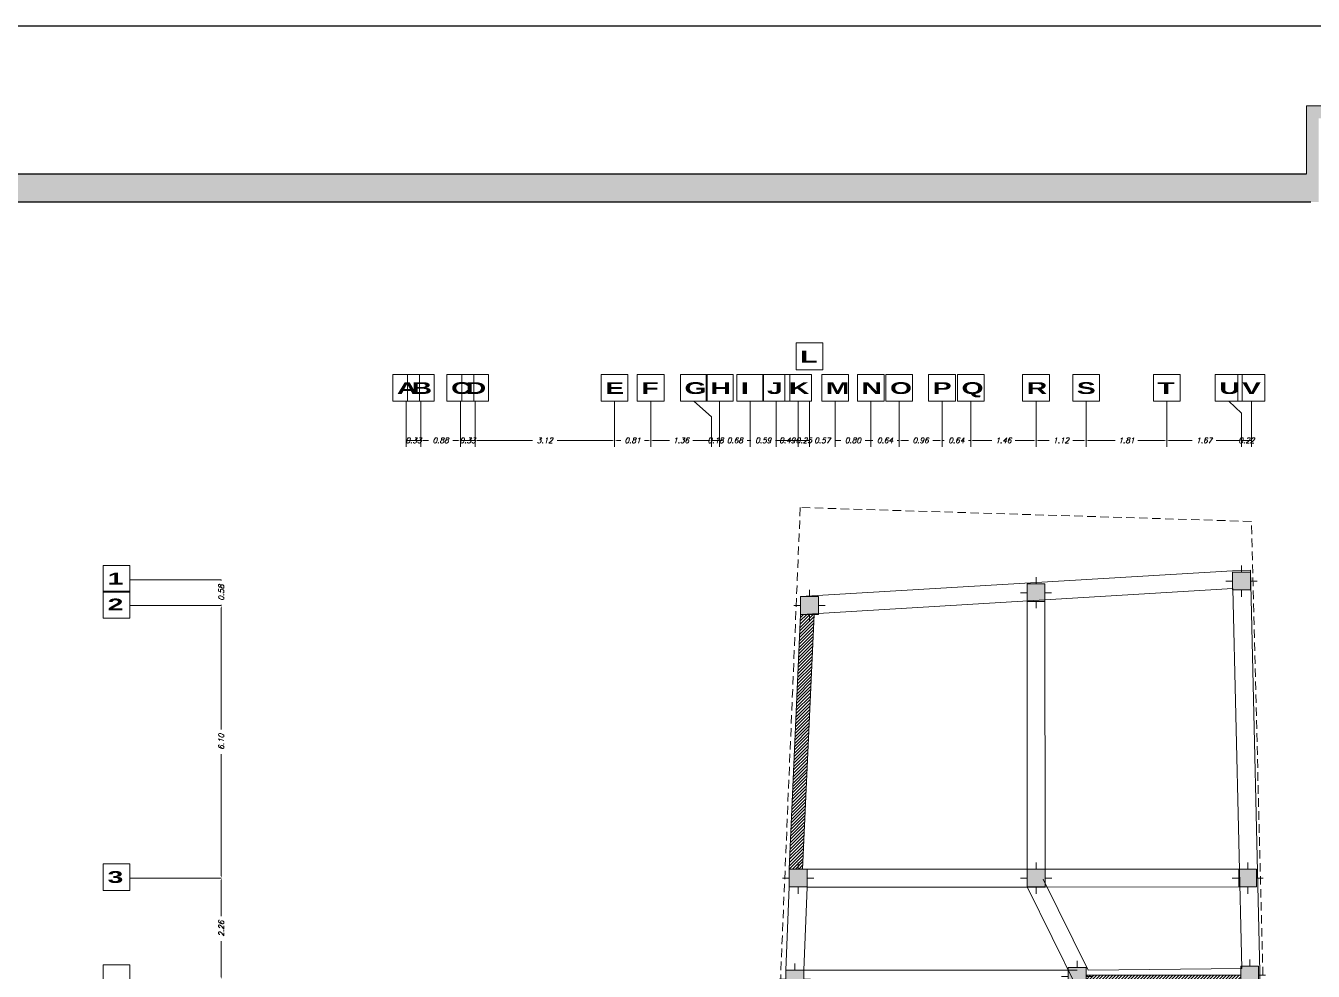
# Model space of a CAD drawing. Header units: inches. Extents: x 70 to 1974, y -315 to 363.
# Drawn here: x 1578.89 to 1607.7, y 239.09 to 260.24 of the extents above; entities that cross this region are included whole.
import ezdxf

# ---------------------------------------------------------------- set-up
doc = ezdxf.new("R2010")
doc.units = ezdxf.units.IN
doc.header["$MEASUREMENT"] = 0
doc.linetypes.add('DASHDOT', pattern=[1, 0.5, -0.25, 0, -0.25])
doc.linetypes.add('DASHED2', pattern=[9.525, 6.35, -3.175])
doc.layers.add('3', color=244, linetype='Continuous', lineweight=20)
doc.layers.add('hidden line', color=252, linetype='Continuous', lineweight=5)
doc.layers.add('AX', color=7, linetype='Continuous', lineweight=18, true_color=0xb7ad8f)
doc.styles.add('KH1', font='', dxfattribs={"width": 1.5})
doc.styles.add('STYLE3', font='italict.shx')
doc.styles.get('KH1').set_extended_font_data('Arial Black')
doc.dimstyles.new('mo', dxfattribs={"dimscale": 0.08, "dimtxt": 1.5, "dimasz": 0.6, "dimexe": 1, "dimexo": 1, "dimgap": 1, "dimtad": 0, "dimzin": 1, "dimdsep": 46, "dimtxsty": 'STYLE3', "dimcen": 2.5, "dimse1": 1, "dimse2": 1, "dimclrd": 1, "dimclre": 2, "dimclrt": 1, "dimadec": 0, "dimazin": 0, "dimtm": 1e-09, "dimtfac": 1, "dimtix": 1, "dimtmove": 0, "dimatfit": 1, "dimfxl": 0, "dimtolj": 1, "dimtzin": 0, "dimarcsym": 0})

# ---------------------------------------------------------------- blocks, each defined once
blk = doc.blocks.new('AAAA')
at = {"layer": 'AX'}
h = blk.add_hatch(color=256, dxfattribs=at)
h.dxf.hatch_style = 1
h.paths.add_polyline_path([(0.7, 0.623), (0.3, 0.623), (0.3, 0.223), (0.7, 0.223)])
at = {"layer": 'AX', "linetype": 'DASHDOT'}
for p, q in [((0.5, 0.623), (0.5, 0.773)), ((0.3, 0.423), (0.15, 0.423)), ((0.7, 0.423), (0.85, 0.423)), ((0.5, 0.223), (0.5, 0.073))]:
    blk.add_line(p, q, dxfattribs=at)
at = {"layer": 'AX'}
blk.add_lwpolyline([(0.3, 0.223), (0.7, 0.223), (0.7, 0.623), (0.3, 0.623)], close=True, dxfattribs=at)
blk = doc.blocks.new('st2')
at = {"layer": 'AX', "linetype": 'Continuous'}
h = blk.add_hatch(dxfattribs=at)
h.set_pattern_fill('ANSI31', color=256, scale=0.4)
h.paths.add_polyline_path([(364.95, 72.394), (364.65, 72.394), (364.395, 66.698), (364.695, 66.698)])
h = blk.add_hatch(dxfattribs=at)
h.set_pattern_fill('ANSI31', color=256, scale=0.4)
h.set_pattern_definition([(45, (124.16598, -0.000646), (-0.035355339, 0.035355339), [])])
h.paths.add_polyline_path([(374.5, 64.323), (374.5, 64.323), (371.038, 64.323), (371.038, 64.095), (374.5, 64.123)])
h = blk.add_hatch(dxfattribs=at)
h.set_pattern_fill('ANSI31', color=256, scale=0.4)
h.paths.add_polyline_path([(371.365, 58.031), (371.365, 57.731), (372.677, 57.731), (372.677, 58.031)])
h = blk.add_hatch(dxfattribs=at)
h.set_pattern_fill('ANSI31', color=256, scale=0.4)
h.set_pattern_definition([(45, (0, 0.25), (-0.035355339, 0.035355339), [])])
h.paths.add_polyline_path([(368.258, 53.004), (368.258, 53.304), (367.058, 53.304), (367.058, 53.004)])
h = blk.add_hatch(dxfattribs=at)
h.set_pattern_fill('ANSI31', color=256, scale=0.4)
h.set_pattern_definition([(45, (124.36299, -0.000646), (-0.035355339, 0.035355339), [])])
h.paths.add_polyline_path([(373.205, 52.754), (373.005, 52.754), (373.059, 50.689), (373.259, 50.689)])
for p, q in [((372.813, 64.095), (371.013, 64.095)), ((374.5, 64.123), (371.038, 64.095))]:
    blk.add_line(p, q)
blk.add_line((371.365, 58.031), (371.365, 57.731), dxfattribs=at)
for points in [[(364.65, 72.394), (364.95, 72.394), (364.695, 66.698), (364.395, 66.698)], [(374.5, 64.323), (371.038, 64.323), (371.038, 64.095), (374.502, 64.123)], [(366.958, 53.004), (368.658, 53.004), (368.658, 53.304), (366.958, 53.304)], [(373.205, 52.754), (373.005, 52.754), (373.059, 50.689), (373.259, 50.689)]]:
    blk.add_lwpolyline(points, close=True, dxfattribs=at)
for points in [[(370.165, 58.031), (370.165, 57.731)], [(371.365, 57.731), (372.677, 57.731), (372.677, 58.031), (371.365, 58.031)]]:
    blk.add_lwpolyline(points, dxfattribs=at)
for p in [(374.018, 72.719), (369.418, 72.459), (364.349, 72.171), (364.095, 66.075), (369.42, 66.075), (374.154, 66.075), (364.021, 63.812), (370.338, 63.871), (374.2, 63.9), (372.344, 62.012), (363.731, 57.408), (369.464, 57.408), (372.377, 57.408), (363.606, 53.978), (366.358, 52.781), (367.958, 52.781), (372.508, 52.531), (372.558, 50.066), (367.958, 48.866)]:
    blk.add_blockref('AAAA', p, dxfattribs=at)
blk = doc.blocks.new('k1')
at = {"true_color": 0x636466}
h = blk.add_hatch(color=251, dxfattribs=at)
h.dxf.hatch_style = 1
h.paths.add_polyline_path([(-461.085, -161.558), (-462.607, -161.558), (-462.607, -162.181), (-462.606, -162.181), (-462.606, -162.319), (-462.468, -162.319), (-462.468, -161.697), (-461.223, -161.697), (-461.223, -162.942), (-461.085, -162.942), (-461.085, -162.804)])
h.paths.add_polyline_path([(-460.393, -161.697), (-459.147, -161.697), (-459.147, -162.942), (-457.907, -162.942), (-457.907, -162.804), (-459.009, -162.804), (-459.009, -161.558), (-460.531, -161.558), (-460.531, -162.181), (-461.085, -162.181), (-461.085, -162.319), (-460.393, -162.319)])
h.paths.add_polyline_path([(-459.701, -162.319), (-459.147, -162.319), (-459.147, -162.181), (-459.839, -162.181), (-459.839, -162.804), (-461.085, -162.804), (-461.085, -162.942), (-459.701, -162.942)], flags=17)
h.paths.add_polyline_path([(-458.317, -161.697), (-457.072, -161.697), (-457.074, -162.263), (-457.004, -162.263), (-456.935, -162.263), (-456.934, -161.558), (-458.456, -161.558), (-458.456, -162.181), (-459.009, -162.181), (-459.009, -162.319), (-458.317, -162.319)])
h.paths.add_polyline_path([(-457.434, -165.015), (-453.66, -165.015), (-453.66, -164.564), (-457.434, -164.564)], flags=9)
h.paths.add_polyline_path([(-466.465, -178.781), (-469.762, -178.781), (-469.762, -178.172), (-466.465, -178.172)], flags=9)
h.paths.add_polyline_path([(-465.787, -177.119), (-468.343, -177.119), (-468.343, -176.346), (-465.787, -176.346)], flags=9)
h.paths.add_polyline_path([(-466.637, -172.259), (-468.426, -172.259), (-468.426, -171.585), (-466.637, -171.585)], flags=9)
h.paths.add_polyline_path([(-467.406, -174.793), (-469.156, -174.793), (-469.156, -174.365), (-467.406, -174.365)], flags=9)
h.paths.add_polyline_path([(-466.579, -173.49), (-469.33, -173.49), (-469.33, -173.025), (-466.579, -173.025)], flags=9)
h.paths.add_polyline_path([(-469.005, -195.618), (-468.537, -195.65), (-468.441, -195.11), (-468.909, -195.078)], flags=9)
h.paths.add_polyline_path([(-465.425, -183.209), (-468.854, -183.238), (-468.859, -182.668), (-465.43, -182.639)], flags=9)
h.paths.add_polyline_path([(-469.333, -170.528), (-465.139, -170.528), (-465.139, -170.027), (-469.333, -170.027)], flags=9)
h.paths.add_polyline_path([(-469.448, -194.832), (-468.98, -194.864), (-468.885, -194.324), (-469.353, -194.292)], flags=9)
h.paths.add_polyline_path([(-467.276, -194.857), (-468.719, -194.869), (-468.724, -194.262), (-467.281, -194.25)], flags=9)
h.paths.add_polyline_path([(-464.448, -194.845), (-465.653, -194.855), (-465.658, -194.285), (-464.453, -194.275)], flags=9)
h.paths.add_polyline_path([(-466.824, -194.816), (-465.8, -194.848), (-465.705, -194.308), (-466.728, -194.276)], flags=9)
h.paths.add_polyline_path([(-468.654, -184.454), (-467.979, -184.476), (-467.912, -184.093), (-468.587, -184.071)], flags=9)
h.paths.add_polyline_path([(-468, -184.223), (-467.911, -184.231), (-467.887, -184.09), (-467.976, -184.082)], flags=9)
h.paths.add_polyline_path([(-469.371, -184.115), (-469.307, -184.122), (-469.288, -184.012), (-469.352, -184.006)], flags=9)
h.paths.add_polyline_path([(-469.459, -184.446), (-469.356, -184.454), (-469.331, -184.31), (-469.434, -184.302)], flags=9)
h.paths.add_polyline_path([(-469.564, -184.394), (-468.642, -184.414), (-468.583, -184.073), (-469.505, -184.053)], flags=9)
h.paths.add_polyline_path([(-468.614, -183.839), (-467.939, -183.861), (-467.872, -183.478), (-468.547, -183.456)], flags=9)
h.paths.add_polyline_path([(-467.96, -183.589), (-467.871, -183.597), (-467.847, -183.457), (-467.936, -183.449)], flags=9)
h.paths.add_polyline_path([(-469.375, -183.503), (-469.311, -183.509), (-469.292, -183.4), (-469.356, -183.394)], flags=9)
h.paths.add_polyline_path([(-469.463, -183.833), (-469.36, -183.841), (-469.335, -183.698), (-469.438, -183.689)], flags=9)
h.paths.add_polyline_path([(-469.569, -183.781), (-468.647, -183.801), (-468.587, -183.46), (-469.509, -183.441)], flags=9)
h.paths.add_polyline_path([(-464.47, -193.071), (-466.41, -193.087), (-466.415, -192.487), (-464.475, -192.471)], flags=9)
h.paths.add_polyline_path([(-464.447, -179.89), (-467.444, -179.915), (-467.449, -179.322), (-464.452, -179.297)], flags=9)
h.paths.add_polyline_path([(-464.457, -175.972), (-466.684, -175.991), (-466.689, -175.398), (-464.462, -175.38)], flags=9)
h.paths.add_polyline_path([(-464.466, -178.776), (-466.548, -178.793), (-466.553, -178.186), (-464.471, -178.168)], flags=9)
h.paths.add_polyline_path([(-464.467, -174.852), (-466.289, -174.868), (-466.294, -174.275), (-464.472, -174.26)], flags=9)
h.paths.add_polyline_path([(-464.469, -173.535), (-466.471, -173.552), (-466.476, -172.975), (-464.474, -172.958)], flags=9)
h.paths.add_polyline_path([(-464.498, -172.095), (-465.535, -172.103), (-465.539, -171.676), (-464.502, -171.667)], flags=9)
h.paths.add_polyline_path([(-464.487, -190.979), (-466.521, -190.979), (-466.521, -190.484), (-464.487, -190.484)], flags=9)
h.paths.add_polyline_path([(-464.361, -186.558), (-469.835, -186.604), (-469.84, -186.027), (-464.366, -185.981)], flags=9)
h.paths.add_polyline_path([(-464.479, -192.028), (-465.421, -192.028), (-465.421, -191.448), (-464.479, -191.448)], flags=9)
h.paths.add_polyline_path([(-464.473, -195.619), (-466.413, -195.636), (-466.417, -195.111), (-464.477, -195.094)], flags=9)
h.paths.add_polyline_path([(-467.785, -195.763), (-468.37, -195.763), (-468.37, -194.968), (-467.785, -194.968)], flags=9)
h.paths.add_polyline_path([(-466.567, -185.632), (-467.581, -185.632), (-467.581, -185.165), (-466.567, -185.165)], flags=9)
h.paths.add_polyline_path([(-464.433, -185.577), (-466.211, -185.592), (-466.214, -185.194), (-464.436, -185.179)], flags=9)
h.paths.add_polyline_path([(-465.655, -185.081), (-469.009, -185.081), (-469.009, -184.609), (-465.655, -184.609)], flags=9)
h.paths.add_polyline_path([(-466.243, -184.431), (-467.91, -184.445), (-467.913, -184.085), (-466.246, -184.071)], flags=9)
h.paths.add_polyline_path([(-466.257, -183.784), (-467.535, -183.795), (-467.538, -183.396), (-466.26, -183.385)], flags=9)
h.paths.add_polyline_path([(-465.027, -184.329), (-465.448, -184.333), (-465.451, -183.978), (-465.03, -183.975)], flags=9)
h.paths.add_polyline_path([(-464.397, -183.897), (-466.05, -183.911), (-466.053, -183.556), (-464.4, -183.542)], flags=9)
h.paths.add_polyline_path([(-464.455, -185.063), (-465.647, -185.073), (-465.65, -184.685), (-464.458, -184.675)], flags=9)
h.paths.add_polyline_path([(-469.695, -185.033), (-469.026, -185.054), (-468.963, -184.701), (-469.632, -184.68)], flags=9)
h.paths.add_polyline_path([(-454.559, -188.448), (-454.609, -188.448), (-454.609, -188.3), (-454.559, -188.3)], flags=9)
h.paths.add_polyline_path([(-453.497, -188.538), (-454.55, -188.538), (-454.55, -188.141), (-453.497, -188.141)], flags=9)
h.paths.add_polyline_path([(-454.123, -187.412), (-454.172, -187.412), (-454.172, -187.264), (-454.123, -187.264)], flags=9)
h.paths.add_polyline_path([(-453.47, -187.519), (-454.105, -187.519), (-454.105, -187.094), (-453.47, -187.094)], flags=9)
h.paths.add_polyline_path([(-453.963, -180.209), (-454.012, -180.209), (-454.012, -180.061), (-453.963, -180.061)], flags=9)
h.paths.add_polyline_path([(-453.745, -181.06), (-453.794, -181.06), (-453.794, -180.912), (-453.745, -180.912)], flags=9)
h.paths.add_polyline_path([(-453.834, -182.003), (-453.884, -182.003), (-453.884, -181.855), (-453.834, -181.855)], flags=9)
h.paths.add_polyline_path([(-454.219, -183.852), (-454.268, -183.852), (-454.268, -183.704), (-454.219, -183.704)], flags=9)
h.paths.add_polyline_path([(-454.338, -184.728), (-454.387, -184.728), (-454.387, -184.58), (-454.338, -184.58)], flags=9)
h.paths.add_polyline_path([(-453.493, -186.542), (-454.175, -186.542), (-454.175, -186.117), (-453.493, -186.117)], flags=9)
h.paths.add_polyline_path([(-452.989, -187.483), (-453.545, -187.483), (-453.545, -187.14), (-452.989, -187.14)], flags=9)
h.paths.add_polyline_path([(-452.989, -186.498), (-453.545, -186.498), (-453.545, -186.156), (-452.989, -186.156)], flags=9)
h.paths.add_polyline_path([(-452.98, -184.832), (-454.348, -184.832), (-454.348, -184.383), (-452.98, -184.383)], flags=9)
h.paths.add_polyline_path([(-452.947, -184.051), (-454.226, -184.051), (-454.226, -183.507), (-452.947, -183.507)], flags=9)
h.paths.add_polyline_path([(-453.117, -182.105), (-453.809, -182.105), (-453.809, -181.68), (-453.117, -181.68)], flags=9)
h.paths.add_polyline_path([(-453.136, -181.174), (-453.742, -181.174), (-453.742, -180.729), (-453.136, -180.729)], flags=9)
h.paths.add_polyline_path([(-453.001, -180.322), (-453.938, -180.322), (-453.938, -179.872), (-453.001, -179.872)], flags=9)
h.paths.add_polyline_path([(-452.933, -173.263), (-456.203, -173.32), (-456.219, -172.388), (-452.949, -172.33)], flags=9)
h.paths.add_polyline_path([(-452.992, -185.417), (-454.046, -185.417), (-454.046, -185.149), (-452.992, -185.149)], flags=9)
h.paths.add_polyline_path([(-452.971, -185.96), (-453.9, -185.96), (-453.9, -185.69), (-452.971, -185.69)], flags=9)
h.paths.add_polyline_path([(-452.942, -190.734), (-453.686, -190.734), (-453.686, -190.43), (-452.942, -190.43)], flags=9)
h.paths.add_polyline_path([(-452.989, -188.532), (-453.545, -188.532), (-453.545, -188.19), (-452.989, -188.19)], flags=9)
h.paths.add_polyline_path([(-454.158, -186.432), (-454.208, -186.432), (-454.208, -186.285), (-454.158, -186.285)], flags=9)
h.paths.add_polyline_path([(-454.443, -190.804), (-455.494, -190.804), (-455.494, -190.392), (-454.443, -190.392)], flags=9)
h.paths.add_polyline_path([(-452.955, -190.156), (-453.705, -190.156), (-453.705, -189.834), (-452.955, -189.834)], flags=9)
h.paths.add_polyline_path([(-455.386, -190.139), (-454.579, -190.139), (-454.579, -189.861), (-455.386, -189.861)], flags=9)
h.paths.add_polyline_path([(-453.088, -175.658), (-455.011, -175.658), (-455.011, -175.326), (-453.088, -175.326)], flags=9)
h = blk.add_hatch(color=251, dxfattribs=at)
h.dxf.hatch_style = 1
h.paths.add_polyline_path([(-462.468, -162.319), (-463.16, -162.319), (-477.869, -162.319), (-477.869, -162.634), (-462.468, -162.633)])
h = blk.add_hatch(color=251, dxfattribs=at)
h.dxf.hatch_style = 1
h.paths.add_polyline_path([(-454.827, -165.571), (-455.45, -165.571), (-455.45, -165.709), (-454.827, -165.709)])
h.paths.add_polyline_path([(-454.689, -165.571), (-454.827, -165.571), (-454.827, -165.709), (-454.689, -165.709)])
h.paths.add_polyline_path([(-454.066, -165.571), (-454.689, -165.571), (-454.689, -165.709), (-454.204, -165.709), (-454.204, -166.955), (-454.827, -166.955), (-454.827, -167.646), (-454.689, -167.646), (-454.689, -167.093), (-454.066, -167.093)])
h.paths.add_polyline_path([(-454.689, -165.709), (-454.827, -165.709), (-454.827, -166.263), (-455.45, -166.263), (-455.45, -167.785), (-454.204, -167.785), (-454.204, -169.03), (-454.827, -169.03), (-454.827, -169.722), (-454.689, -169.722), (-454.689, -169.168), (-454.066, -169.168), (-454.066, -167.646), (-455.311, -167.646), (-455.311, -166.401), (-454.689, -166.401)])
h.paths.add_polyline_path([(-454.689, -167.785), (-454.827, -167.785), (-454.827, -168.338), (-455.45, -168.338), (-455.45, -169.722), (-455.311, -169.722), (-455.311, -168.477), (-454.689, -168.477)], flags=17)
h.paths.add_polyline_path([(-454.066, -169.722), (-455.45, -169.722), (-455.45, -169.86), (-454.204, -169.86), (-454.204, -171.105), (-454.827, -171.105), (-454.827, -171.797), (-454.689, -171.797), (-454.689, -171.244), (-454.066, -171.244)])
h.paths.add_polyline_path([(-458.689, -165.015), (-454.915, -165.015), (-454.915, -164.564), (-458.689, -164.564)], flags=9)
h.paths.add_polyline_path([(-467.609, -178.781), (-470.907, -178.781), (-470.907, -178.172), (-467.609, -178.172)], flags=9)
h.paths.add_polyline_path([(-466.931, -177.119), (-469.487, -177.119), (-469.487, -176.346), (-466.931, -176.346)], flags=9)
h.paths.add_polyline_path([(-467.782, -172.259), (-469.571, -172.259), (-469.571, -171.585), (-467.782, -171.585)], flags=9)
h.paths.add_polyline_path([(-468.551, -174.793), (-470.301, -174.793), (-470.301, -174.365), (-468.551, -174.365)], flags=9)
h.paths.add_polyline_path([(-467.724, -173.49), (-470.475, -173.49), (-470.475, -173.025), (-467.724, -173.025)], flags=9)
h.paths.add_polyline_path([(-470.15, -195.618), (-469.682, -195.65), (-469.586, -195.11), (-470.054, -195.078)], flags=9)
h.paths.add_polyline_path([(-466.57, -183.209), (-469.999, -183.238), (-470.004, -182.668), (-466.574, -182.639)], flags=9)
h.paths.add_polyline_path([(-470.478, -170.528), (-466.284, -170.528), (-466.284, -170.027), (-470.478, -170.027)], flags=9)
h.paths.add_polyline_path([(-470.593, -194.832), (-470.125, -194.864), (-470.03, -194.324), (-470.498, -194.292)], flags=9)
h.paths.add_polyline_path([(-468.421, -194.857), (-469.863, -194.869), (-469.868, -194.262), (-468.426, -194.25)], flags=9)
h.paths.add_polyline_path([(-465.593, -194.845), (-466.798, -194.855), (-466.803, -194.285), (-465.598, -194.275)], flags=9)
h.paths.add_polyline_path([(-467.968, -194.816), (-466.945, -194.848), (-466.85, -194.308), (-467.873, -194.276)], flags=9)
h.paths.add_polyline_path([(-469.799, -184.454), (-469.124, -184.476), (-469.057, -184.093), (-469.732, -184.071)], flags=9)
h.paths.add_polyline_path([(-469.145, -184.223), (-469.056, -184.231), (-469.032, -184.09), (-469.121, -184.082)], flags=9)
h.paths.add_polyline_path([(-470.516, -184.115), (-470.452, -184.122), (-470.433, -184.012), (-470.497, -184.006)], flags=9)
h.paths.add_polyline_path([(-470.604, -184.446), (-470.501, -184.454), (-470.476, -184.31), (-470.579, -184.302)], flags=9)
h.paths.add_polyline_path([(-470.709, -184.394), (-469.787, -184.414), (-469.728, -184.073), (-470.65, -184.053)], flags=9)
h.paths.add_polyline_path([(-469.759, -183.839), (-469.083, -183.861), (-469.017, -183.478), (-469.692, -183.456)], flags=9)
h.paths.add_polyline_path([(-469.105, -183.589), (-469.016, -183.597), (-468.991, -183.457), (-469.08, -183.449)], flags=9)
h.paths.add_polyline_path([(-470.52, -183.503), (-470.456, -183.509), (-470.437, -183.4), (-470.501, -183.394)], flags=9)
h.paths.add_polyline_path([(-470.608, -183.833), (-470.505, -183.841), (-470.48, -183.698), (-470.583, -183.689)], flags=9)
h.paths.add_polyline_path([(-470.714, -183.781), (-469.792, -183.801), (-469.732, -183.46), (-470.654, -183.441)], flags=9)
h.paths.add_polyline_path([(-465.615, -193.071), (-467.555, -193.087), (-467.56, -192.487), (-465.62, -192.471)], flags=9)
h.paths.add_polyline_path([(-465.592, -179.89), (-468.589, -179.915), (-468.594, -179.322), (-465.597, -179.297)], flags=9)
h.paths.add_polyline_path([(-465.602, -175.972), (-467.829, -175.991), (-467.834, -175.398), (-465.607, -175.38)], flags=9)
h.paths.add_polyline_path([(-465.611, -178.776), (-467.693, -178.793), (-467.698, -178.186), (-465.616, -178.168)], flags=9)
h.paths.add_polyline_path([(-465.611, -174.852), (-467.434, -174.868), (-467.439, -174.275), (-465.616, -174.26)], flags=9)
h.paths.add_polyline_path([(-465.613, -173.535), (-467.616, -173.552), (-467.621, -172.975), (-465.618, -172.958)], flags=9)
h.paths.add_polyline_path([(-465.643, -172.095), (-466.68, -172.103), (-466.684, -171.676), (-465.646, -171.667)], flags=9)
h.paths.add_polyline_path([(-465.632, -190.979), (-467.666, -190.979), (-467.666, -190.484), (-465.632, -190.484)], flags=9)
h.paths.add_polyline_path([(-465.506, -186.558), (-470.98, -186.604), (-470.985, -186.027), (-465.511, -185.981)], flags=9)
h.paths.add_polyline_path([(-465.624, -192.028), (-466.566, -192.028), (-466.566, -191.448), (-465.624, -191.448)], flags=9)
h.paths.add_polyline_path([(-465.618, -195.619), (-467.558, -195.636), (-467.562, -195.111), (-465.622, -195.094)], flags=9)
h.paths.add_polyline_path([(-468.93, -195.763), (-469.515, -195.763), (-469.515, -194.968), (-468.93, -194.968)], flags=9)
h.paths.add_polyline_path([(-467.711, -185.632), (-468.726, -185.632), (-468.726, -185.165), (-467.711, -185.165)], flags=9)
h.paths.add_polyline_path([(-465.577, -185.577), (-467.356, -185.592), (-467.359, -185.194), (-465.581, -185.179)], flags=9)
h.paths.add_polyline_path([(-466.799, -185.081), (-470.154, -185.081), (-470.154, -184.609), (-466.799, -184.609)], flags=9)
h.paths.add_polyline_path([(-467.388, -184.431), (-469.055, -184.445), (-469.058, -184.085), (-467.391, -184.071)], flags=9)
h.paths.add_polyline_path([(-467.401, -183.784), (-468.679, -183.795), (-468.683, -183.396), (-467.405, -183.385)], flags=9)
h.paths.add_polyline_path([(-466.172, -184.329), (-466.593, -184.333), (-466.596, -183.978), (-466.175, -183.975)], flags=9)
h.paths.add_polyline_path([(-465.542, -183.897), (-467.195, -183.911), (-467.198, -183.556), (-465.545, -183.542)], flags=9)
h.paths.add_polyline_path([(-465.6, -185.063), (-466.791, -185.073), (-466.795, -184.685), (-465.603, -184.675)], flags=9)
h.paths.add_polyline_path([(-470.839, -185.033), (-470.17, -185.054), (-470.108, -184.701), (-470.777, -184.68)], flags=9)
h.paths.add_polyline_path([(-455.704, -188.448), (-455.753, -188.448), (-455.753, -188.3), (-455.704, -188.3)], flags=9)
h.paths.add_polyline_path([(-454.642, -188.538), (-455.695, -188.538), (-455.695, -188.141), (-454.642, -188.141)], flags=9)
h.paths.add_polyline_path([(-455.268, -187.412), (-455.317, -187.412), (-455.317, -187.264), (-455.268, -187.264)], flags=9)
h.paths.add_polyline_path([(-454.615, -187.519), (-455.25, -187.519), (-455.25, -187.094), (-454.615, -187.094)], flags=9)
h.paths.add_polyline_path([(-455.108, -180.209), (-455.157, -180.209), (-455.157, -180.061), (-455.108, -180.061)], flags=9)
h.paths.add_polyline_path([(-454.89, -181.06), (-454.939, -181.06), (-454.939, -180.912), (-454.89, -180.912)], flags=9)
h.paths.add_polyline_path([(-454.979, -182.003), (-455.028, -182.003), (-455.028, -181.855), (-454.979, -181.855)], flags=9)
h.paths.add_polyline_path([(-455.364, -183.852), (-455.413, -183.852), (-455.413, -183.704), (-455.364, -183.704)], flags=9)
h.paths.add_polyline_path([(-455.483, -184.728), (-455.532, -184.728), (-455.532, -184.58), (-455.483, -184.58)], flags=9)
h.paths.add_polyline_path([(-454.638, -186.542), (-455.319, -186.542), (-455.319, -186.117), (-454.638, -186.117)], flags=9)
h.paths.add_polyline_path([(-454.134, -187.483), (-454.69, -187.483), (-454.69, -187.14), (-454.134, -187.14)], flags=9)
h.paths.add_polyline_path([(-454.134, -186.498), (-454.69, -186.498), (-454.69, -186.156), (-454.134, -186.156)], flags=9)
h.paths.add_polyline_path([(-454.125, -184.832), (-455.493, -184.832), (-455.493, -184.383), (-454.125, -184.383)], flags=9)
h.paths.add_polyline_path([(-454.092, -184.051), (-455.371, -184.051), (-455.371, -183.507), (-454.092, -183.507)], flags=9)
h.paths.add_polyline_path([(-454.262, -182.105), (-454.954, -182.105), (-454.954, -181.68), (-454.262, -181.68)], flags=9)
h.paths.add_polyline_path([(-454.281, -181.174), (-454.887, -181.174), (-454.887, -180.729), (-454.281, -180.729)], flags=9)
h.paths.add_polyline_path([(-454.146, -180.322), (-455.083, -180.322), (-455.083, -179.872), (-454.146, -179.872)], flags=9)
h.paths.add_polyline_path([(-454.078, -173.263), (-457.348, -173.32), (-457.364, -172.388), (-454.094, -172.33)], flags=9)
h.paths.add_polyline_path([(-454.137, -185.417), (-455.191, -185.417), (-455.191, -185.149), (-454.137, -185.149)], flags=9)
h.paths.add_polyline_path([(-454.116, -185.96), (-455.045, -185.96), (-455.045, -185.69), (-454.116, -185.69)], flags=9)
h.paths.add_polyline_path([(-454.087, -190.734), (-454.831, -190.734), (-454.831, -190.43), (-454.087, -190.43)], flags=9)
h.paths.add_polyline_path([(-454.134, -188.532), (-454.69, -188.532), (-454.69, -188.19), (-454.134, -188.19)], flags=9)
h.paths.add_polyline_path([(-455.303, -186.432), (-455.352, -186.432), (-455.352, -186.285), (-455.303, -186.285)], flags=9)
h.paths.add_polyline_path([(-455.588, -190.804), (-456.639, -190.804), (-456.639, -190.392), (-455.588, -190.392)], flags=9)
h.paths.add_polyline_path([(-454.1, -190.156), (-454.85, -190.156), (-454.85, -189.834), (-454.1, -189.834)], flags=9)
h.paths.add_polyline_path([(-456.531, -190.139), (-455.724, -190.139), (-455.724, -189.861), (-456.531, -189.861)], flags=9)
h.paths.add_polyline_path([(-454.233, -175.658), (-456.156, -175.658), (-456.156, -175.326), (-454.233, -175.326)], flags=9)
for points in [[(-452.366, -202.667), (-482.066, -202.667), (-482.066, -160.662), (-452.366, -160.662)], [(-482.066, -160.662), (-452.366, -160.662), (-452.366, -202.667), (-482.066, -202.667)]]:
    blk.add_lwpolyline(points, close=True)
for points in [[(-477.869, -162.319), (-462.606, -162.319)], [(-462.557, -162.634), (-477.869, -162.634)]]:
    blk.add_lwpolyline(points)
at = {"layer": '3', "color": 7}
blk.add_lwpolyline([(-461.085, -162.181), (-461.085, -161.558), (-462.607, -161.558), (-462.607, -162.181), (-462.606, -162.181), (-462.606, -162.319)], dxfattribs=at)
blk = doc.blocks.new('*D73')
at = {"layer": 'AX', "color": 1, "lineweight": -2, "transparency": 16777216}
blk.add_line((769.05, 76.289), (769.38, 76.289), dxfattribs=at)
at = {"layer": 'Defpoints', "color": 0, "transparency": 16777216}
for p in [(769.05, 76.148), (769.38, 76.289), (769.38, 76.148)]:
    blk.add_point(p, dxfattribs=at)
at = {"layer": 'AX', "color": 1, "transparency": 16777216, "insert": (769.215, 76.289), "char_height": 0.12, "attachment_point": 5, "style": 'STYLE3'}
blk.add_mtext('\\A1;0.33', dxfattribs=at)
blk = doc.blocks.new('*D74')
at = {"layer": 'AX', "color": 1, "lineweight": -2, "transparency": 16777216}
for p, q in [((769.428, 76.289), (769.547, 76.289)), ((770.214, 76.289), (770.095, 76.289))]:
    blk.add_line(p, q, dxfattribs=at)
at = {"layer": 'AX', "color": 1, "transparency": 16777216}
for points in [[(769.428, 76.297), (769.428, 76.281), (769.38, 76.289)], [(770.214, 76.297), (770.214, 76.281), (770.262, 76.289)]]:
    blk.add_solid(points, dxfattribs=at)
at = {"layer": 'Defpoints', "color": 0, "transparency": 16777216}
for p in [(769.38, 76.148), (770.262, 76.289), (770.262, 76.289)]:
    blk.add_point(p, dxfattribs=at)
at = {"layer": 'AX', "color": 1, "transparency": 16777216, "insert": (769.821, 76.289), "char_height": 0.12, "attachment_point": 5, "style": 'STYLE3'}
blk.add_mtext('\\A1;0.88', dxfattribs=at)
blk = doc.blocks.new('*D75')
at = {"layer": 'AX', "color": 1, "lineweight": -2, "transparency": 16777216}
blk.add_line((770.262, 76.289), (770.592, 76.289), dxfattribs=at)
at = {"layer": 'Defpoints', "color": 0, "transparency": 16777216}
for p in [(770.262, 76.289), (770.592, 76.289), (770.592, 76.289)]:
    blk.add_point(p, dxfattribs=at)
at = {"layer": 'AX', "color": 1, "transparency": 16777216, "insert": (770.427, 76.289), "char_height": 0.12, "attachment_point": 5, "style": 'STYLE3'}
blk.add_mtext('\\A1;0.33', dxfattribs=at)
blk = doc.blocks.new('*D76')
at = {"layer": 'AX', "color": 1, "lineweight": -2, "transparency": 16777216}
for p, q in [((770.64, 76.289), (771.875, 76.289)), ((773.664, 76.289), (772.429, 76.289))]:
    blk.add_line(p, q, dxfattribs=at)
at = {"layer": 'AX', "color": 1, "transparency": 16777216}
for points in [[(770.64, 76.297), (770.64, 76.281), (770.592, 76.289)], [(773.664, 76.297), (773.664, 76.281), (773.712, 76.289)]]:
    blk.add_solid(points, dxfattribs=at)
at = {"layer": 'Defpoints', "color": 0, "transparency": 16777216}
for p in [(770.592, 76.289), (773.712, 76.289), (773.712, 76.289)]:
    blk.add_point(p, dxfattribs=at)
at = {"layer": 'AX', "color": 1, "transparency": 16777216, "insert": (772.152, 76.289), "char_height": 0.12, "attachment_point": 5, "style": 'STYLE3'}
blk.add_mtext('\\A1;3.12', dxfattribs=at)
blk = doc.blocks.new('*D77')
at = {"layer": 'AX', "color": 1, "lineweight": -2, "transparency": 16777216}
for p, q in [((773.76, 76.289), (773.851, 76.289)), ((774.473, 76.289), (774.382, 76.289))]:
    blk.add_line(p, q, dxfattribs=at)
at = {"layer": 'AX', "color": 1, "transparency": 16777216}
for points in [[(773.76, 76.297), (773.76, 76.281), (773.712, 76.289)], [(774.473, 76.297), (774.473, 76.281), (774.521, 76.289)]]:
    blk.add_solid(points, dxfattribs=at)
at = {"layer": 'Defpoints', "color": 0, "transparency": 16777216}
for p in [(773.712, 76.289), (774.521, 76.289), (774.521, 76.289)]:
    blk.add_point(p, dxfattribs=at)
at = {"layer": 'AX', "color": 1, "transparency": 16777216, "insert": (774.117, 76.289), "char_height": 0.12, "attachment_point": 5, "style": 'STYLE3'}
blk.add_mtext('\\A1;0.81', dxfattribs=at)
blk = doc.blocks.new('*D78')
at = {"layer": 'AX', "color": 1, "lineweight": -2, "transparency": 16777216}
for p, q in [((774.569, 76.289), (774.939, 76.289)), ((775.835, 76.289), (775.465, 76.289))]:
    blk.add_line(p, q, dxfattribs=at)
at = {"layer": 'AX', "color": 1, "transparency": 16777216}
for points in [[(774.569, 76.297), (774.569, 76.281), (774.521, 76.289)], [(775.835, 76.297), (775.835, 76.281), (775.883, 76.289)]]:
    blk.add_solid(points, dxfattribs=at)
at = {"layer": 'Defpoints', "color": 0, "transparency": 16777216}
for p in [(774.521, 76.289), (775.883, 76.289), (775.883, 76.289)]:
    blk.add_point(p, dxfattribs=at)
at = {"layer": 'AX', "color": 1, "transparency": 16777216, "insert": (775.202, 76.289), "char_height": 0.12, "attachment_point": 5, "style": 'STYLE3'}
blk.add_mtext('\\A1;1.36', dxfattribs=at)
blk = doc.blocks.new('*D79')
at = {"layer": 'AX', "color": 1, "lineweight": -2, "transparency": 16777216}
blk.add_line((775.883, 76.289), (776.064, 76.289), dxfattribs=at)
at = {"layer": 'Defpoints', "color": 0, "transparency": 16777216}
for p in [(775.883, 76.289), (776.064, 76.289), (776.064, 76.289)]:
    blk.add_point(p, dxfattribs=at)
at = {"layer": 'AX', "color": 1, "transparency": 16777216, "insert": (775.974, 76.289), "char_height": 0.12, "attachment_point": 5, "style": 'STYLE3'}
blk.add_mtext('\\A1;0.18', dxfattribs=at)
blk = doc.blocks.new('*D80')
at = {"layer": 'AX', "color": 1, "lineweight": -2, "transparency": 16777216}
for p, q in [((776.064, 76.289), (776.131, 76.289)), ((776.747, 76.289), (776.68, 76.289))]:
    blk.add_line(p, q, dxfattribs=at)
at = {"layer": 'Defpoints', "color": 0, "transparency": 16777216}
for p in [(776.064, 76.289), (776.747, 76.289), (776.747, 76.289)]:
    blk.add_point(p, dxfattribs=at)
at = {"layer": 'AX', "color": 1, "transparency": 16777216, "insert": (776.405, 76.289), "char_height": 0.12, "attachment_point": 5, "style": 'STYLE3'}
blk.add_mtext('\\A1;0.68', dxfattribs=at)
blk = doc.blocks.new('*D81')
at = {"layer": 'AX', "color": 1, "lineweight": -2, "transparency": 16777216}
for p, q in [((776.747, 76.289), (776.765, 76.289)), ((777.332, 76.289), (777.314, 76.289))]:
    blk.add_line(p, q, dxfattribs=at)
at = {"layer": 'Defpoints', "color": 0, "transparency": 16777216}
for p in [(776.747, 76.289), (777.332, 76.289), (777.332, 76.289)]:
    blk.add_point(p, dxfattribs=at)
at = {"layer": 'AX', "color": 1, "transparency": 16777216, "insert": (777.039, 76.289), "char_height": 0.12, "attachment_point": 5, "style": 'STYLE3'}
blk.add_mtext('\\A1;0.59', dxfattribs=at)
blk = doc.blocks.new('*D82')
at = {"layer": 'AX', "color": 1, "lineweight": -2, "transparency": 16777216}
blk.add_line((777.332, 76.289), (777.821, 76.289), dxfattribs=at)
at = {"layer": 'Defpoints', "color": 0, "transparency": 16777216}
for p in [(777.332, 76.289), (777.821, 76.289), (777.821, 76.289)]:
    blk.add_point(p, dxfattribs=at)
at = {"layer": 'AX', "color": 1, "transparency": 16777216, "insert": (777.576, 76.289), "char_height": 0.12, "attachment_point": 5, "style": 'STYLE3'}
blk.add_mtext('\\A1;0.49', dxfattribs=at)
blk = doc.blocks.new('*D83')
at = {"layer": 'AX', "color": 1, "lineweight": -2, "transparency": 16777216}
blk.add_line((777.821, 76.289), (778.075, 76.289), dxfattribs=at)
at = {"layer": 'Defpoints', "color": 0, "transparency": 16777216}
for p in [(777.821, 76.289), (778.075, 76.289), (778.075, 76.289)]:
    blk.add_point(p, dxfattribs=at)
at = {"layer": 'AX', "color": 1, "transparency": 16777216, "insert": (777.948, 76.289), "char_height": 0.12, "attachment_point": 5, "style": 'STYLE3'}
blk.add_mtext('\\A1;0.25', dxfattribs=at)
blk = doc.blocks.new('*D84')
at = {"layer": 'AX', "color": 1, "lineweight": -2, "transparency": 16777216}
for p, q in [((778.075, 76.289), (778.084, 76.289)), ((778.647, 76.289), (778.638, 76.289))]:
    blk.add_line(p, q, dxfattribs=at)
at = {"layer": 'Defpoints', "color": 0, "transparency": 16777216}
for p in [(778.075, 76.289), (778.647, 76.289), (778.647, 76.289)]:
    blk.add_point(p, dxfattribs=at)
at = {"layer": 'AX', "color": 1, "transparency": 16777216, "insert": (778.361, 76.289), "char_height": 0.12, "attachment_point": 5, "style": 'STYLE3'}
blk.add_mtext('\\A1;0.57', dxfattribs=at)
blk = doc.blocks.new('*D85')
at = {"layer": 'AX', "color": 1, "lineweight": -2, "transparency": 16777216}
for p, q in [((778.647, 76.289), (778.773, 76.289)), ((779.447, 76.289), (779.321, 76.289))]:
    blk.add_line(p, q, dxfattribs=at)
at = {"layer": 'Defpoints', "color": 0, "transparency": 16777216}
for p in [(778.647, 76.289), (779.447, 76.289), (779.447, 76.289)]:
    blk.add_point(p, dxfattribs=at)
at = {"layer": 'AX', "color": 1, "transparency": 16777216, "insert": (779.047, 76.289), "char_height": 0.12, "attachment_point": 5, "style": 'STYLE3'}
blk.add_mtext('\\A1;0.80', dxfattribs=at)
blk = doc.blocks.new('*D86')
at = {"layer": 'AX', "color": 1, "lineweight": -2, "transparency": 16777216}
for p, q in [((779.447, 76.289), (779.491, 76.289)), ((780.084, 76.289), (780.04, 76.289))]:
    blk.add_line(p, q, dxfattribs=at)
at = {"layer": 'Defpoints', "color": 0, "transparency": 16777216}
for p in [(779.447, 76.289), (780.084, 76.289), (780.084, 76.289)]:
    blk.add_point(p, dxfattribs=at)
at = {"layer": 'AX', "color": 1, "transparency": 16777216, "insert": (779.765, 76.289), "char_height": 0.12, "attachment_point": 5, "style": 'STYLE3'}
blk.add_mtext('\\A1;0.64', dxfattribs=at)
blk = doc.blocks.new('*D87')
at = {"layer": 'AX', "color": 1, "lineweight": -2, "transparency": 16777216}
for p, q in [((780.132, 76.289), (780.288, 76.289)), ((780.992, 76.289), (780.836, 76.289))]:
    blk.add_line(p, q, dxfattribs=at)
at = {"layer": 'AX', "color": 1, "transparency": 16777216}
for points in [[(780.132, 76.297), (780.132, 76.281), (780.084, 76.289)], [(780.992, 76.297), (780.992, 76.281), (781.04, 76.289)]]:
    blk.add_solid(points, dxfattribs=at)
at = {"layer": 'Defpoints', "color": 0, "transparency": 16777216}
for p in [(780.084, 76.289), (781.04, 76.289), (781.04, 76.289)]:
    blk.add_point(p, dxfattribs=at)
at = {"layer": 'AX', "color": 1, "transparency": 16777216, "insert": (780.562, 76.289), "char_height": 0.12, "attachment_point": 5, "style": 'STYLE3'}
blk.add_mtext('\\A1;0.96', dxfattribs=at)
blk = doc.blocks.new('*D88')
at = {"layer": 'AX', "color": 1, "lineweight": -2, "transparency": 16777216}
for p, q in [((781.04, 76.289), (781.088, 76.289)), ((781.684, 76.289), (781.636, 76.289))]:
    blk.add_line(p, q, dxfattribs=at)
at = {"layer": 'Defpoints', "color": 0, "transparency": 16777216}
for p in [(781.04, 76.289), (781.684, 76.289), (781.684, 76.289)]:
    blk.add_point(p, dxfattribs=at)
at = {"layer": 'AX', "color": 1, "transparency": 16777216, "insert": (781.362, 76.289), "char_height": 0.12, "attachment_point": 5, "style": 'STYLE3'}
blk.add_mtext('\\A1;0.64', dxfattribs=at)
blk = doc.blocks.new('*D89')
at = {"layer": 'AX', "color": 1, "lineweight": -2, "transparency": 16777216}
for p, q in [((781.732, 76.289), (782.151, 76.289)), ((783.096, 76.289), (782.677, 76.289))]:
    blk.add_line(p, q, dxfattribs=at)
at = {"layer": 'AX', "color": 1, "transparency": 16777216}
for points in [[(781.732, 76.297), (781.732, 76.281), (781.684, 76.289)], [(783.096, 76.297), (783.096, 76.281), (783.144, 76.289)]]:
    blk.add_solid(points, dxfattribs=at)
at = {"layer": 'Defpoints', "color": 0, "transparency": 16777216}
for p in [(781.684, 76.289), (783.144, 76.289), (783.144, 76.289)]:
    blk.add_point(p, dxfattribs=at)
at = {"layer": 'AX', "color": 1, "transparency": 16777216, "insert": (782.414, 76.289), "char_height": 0.12, "attachment_point": 5, "style": 'STYLE3'}
blk.add_mtext('\\A1;1.46', dxfattribs=at)
blk = doc.blocks.new('*D90')
at = {"layer": 'AX', "color": 1, "lineweight": -2, "transparency": 16777216}
for p, q in [((783.192, 76.289), (783.441, 76.289)), ((784.216, 76.289), (783.967, 76.289))]:
    blk.add_line(p, q, dxfattribs=at)
at = {"layer": 'AX', "color": 1, "transparency": 16777216}
for points in [[(783.192, 76.297), (783.192, 76.281), (783.144, 76.289)], [(784.216, 76.297), (784.216, 76.281), (784.264, 76.289)]]:
    blk.add_solid(points, dxfattribs=at)
at = {"layer": 'Defpoints', "color": 0, "transparency": 16777216}
for p in [(783.144, 76.289), (784.264, 76.289), (784.264, 76.289)]:
    blk.add_point(p, dxfattribs=at)
at = {"layer": 'AX', "color": 1, "transparency": 16777216, "insert": (783.704, 76.289), "char_height": 0.12, "attachment_point": 5, "style": 'STYLE3'}
blk.add_mtext('\\A1;1.12', dxfattribs=at)
blk = doc.blocks.new('*D91')
at = {"layer": 'AX', "color": 1, "lineweight": -2, "transparency": 16777216}
for p, q in [((784.312, 76.289), (784.912, 76.289)), ((786.021, 76.289), (785.421, 76.289))]:
    blk.add_line(p, q, dxfattribs=at)
at = {"layer": 'AX', "color": 1, "transparency": 16777216}
for points in [[(784.312, 76.297), (784.312, 76.281), (784.264, 76.289)], [(786.021, 76.297), (786.021, 76.281), (786.069, 76.289)]]:
    blk.add_solid(points, dxfattribs=at)
at = {"layer": 'Defpoints', "color": 0, "transparency": 16777216}
for p in [(784.264, 76.289), (786.069, 76.289), (786.069, 76.289)]:
    blk.add_point(p, dxfattribs=at)
at = {"layer": 'AX', "color": 1, "transparency": 16777216, "insert": (785.167, 76.289), "char_height": 0.12, "attachment_point": 5, "style": 'STYLE3'}
blk.add_mtext('\\A1;1.81', dxfattribs=at)
blk = doc.blocks.new('*D92')
at = {"layer": 'AX', "color": 1, "lineweight": -2, "transparency": 16777216}
for p, q in [((786.117, 76.289), (786.641, 76.289)), ((787.695, 76.289), (787.172, 76.289))]:
    blk.add_line(p, q, dxfattribs=at)
at = {"layer": 'AX', "color": 1, "transparency": 16777216}
for points in [[(786.117, 76.297), (786.117, 76.281), (786.069, 76.289)], [(787.695, 76.297), (787.695, 76.281), (787.743, 76.289)]]:
    blk.add_solid(points, dxfattribs=at)
at = {"layer": 'Defpoints', "color": 0, "transparency": 16777216}
for p in [(786.069, 76.289), (787.743, 76.289), (787.743, 76.289)]:
    blk.add_point(p, dxfattribs=at)
at = {"layer": 'AX', "color": 1, "transparency": 16777216, "insert": (786.906, 76.289), "char_height": 0.12, "attachment_point": 5, "style": 'STYLE3'}
blk.add_mtext('\\A1;1.67', dxfattribs=at)
blk = doc.blocks.new('*D93')
at = {"layer": 'AX', "color": 1, "lineweight": -2, "transparency": 16777216}
blk.add_line((787.743, 76.289), (787.962, 76.289), dxfattribs=at)
at = {"layer": 'Defpoints', "color": 0, "transparency": 16777216}
for p in [(787.743, 76.289), (787.962, 76.289), (787.962, 76.289)]:
    blk.add_point(p, dxfattribs=at)
at = {"layer": 'AX', "color": 1, "transparency": 16777216, "insert": (787.853, 76.289), "char_height": 0.12, "attachment_point": 5, "style": 'STYLE3'}
blk.add_mtext('\\A1;0.22', dxfattribs=at)
blk = doc.blocks.new('*D94')
at = {"layer": 'AX', "color": 1, "lineweight": -2, "transparency": 16777216}
for p, q in [((764.912, 73.172), (764.912, 73.157)), ((764.912, 72.594), (764.912, 72.609))]:
    blk.add_line(p, q, dxfattribs=at)
at = {"layer": 'Defpoints', "color": 0, "transparency": 16777216}
for p in [(764.912, 73.172), (764.912, 72.594), (764.912, 72.594)]:
    blk.add_point(p, dxfattribs=at)
at = {"layer": 'AX', "color": 1, "transparency": 16777216, "insert": (764.912, 72.883), "char_height": 0.12, "attachment_point": 5, "rotation": 90, "style": 'STYLE3'}
blk.add_mtext('\\A1;0.58', dxfattribs=at)
blk = doc.blocks.new('*D95')
at = {"layer": 'AX', "color": 1, "lineweight": -2, "transparency": 16777216}
for p, q in [((764.912, 72.546), (764.912, 69.82)), ((764.912, 66.546), (764.912, 69.272))]:
    blk.add_line(p, q, dxfattribs=at)
at = {"layer": 'AX', "color": 1, "transparency": 16777216}
for points in [[(764.904, 72.546), (764.92, 72.546), (764.912, 72.594)], [(764.904, 66.546), (764.92, 66.546), (764.912, 66.498)]]:
    blk.add_solid(points, dxfattribs=at)
at = {"layer": 'Defpoints', "color": 0, "transparency": 16777216}
for p in [(764.912, 72.594), (764.912, 66.498), (764.912, 66.498)]:
    blk.add_point(p, dxfattribs=at)
at = {"layer": 'AX', "color": 1, "transparency": 16777216, "insert": (764.912, 69.546), "char_height": 0.12, "attachment_point": 5, "rotation": 90, "style": 'STYLE3'}
blk.add_mtext('\\A1;6.10', dxfattribs=at)
blk = doc.blocks.new('*D96')
at = {"layer": 'AX', "color": 1, "lineweight": -2, "transparency": 16777216}
for p, q in [((764.912, 66.45), (764.912, 65.647)), ((764.912, 64.283), (764.912, 65.087))]:
    blk.add_line(p, q, dxfattribs=at)
at = {"layer": 'AX', "color": 1, "transparency": 16777216}
for points in [[(764.904, 66.45), (764.92, 66.45), (764.912, 66.498)], [(764.904, 64.283), (764.92, 64.283), (764.912, 64.235)]]:
    blk.add_solid(points, dxfattribs=at)
at = {"layer": 'Defpoints', "color": 0, "transparency": 16777216}
for p in [(764.912, 66.498), (764.912, 64.235), (764.912, 64.235)]:
    blk.add_point(p, dxfattribs=at)
at = {"layer": 'AX', "color": 1, "transparency": 16777216, "insert": (764.912, 65.367), "char_height": 0.12, "attachment_point": 5, "rotation": 90, "style": 'STYLE3'}
blk.add_mtext('\\A1;2.26', dxfattribs=at)
blk = doc.blocks.new('5')
at = {"layer": 'AX', "color": 23, "linetype": 'ByBlock', "true_color": 0xbf8b78}
for p, q in [((769.05, 77.164), (769.05, 76.148)), ((769.38, 77.164), (769.38, 76.148)), ((770.262, 77.164), (770.262, 76.148)), ((770.592, 77.164), (770.592, 76.148)), ((773.712, 77.164), (773.712, 76.148)), ((774.521, 77.164), (774.521, 76.148)), ((775.486, 77.164), (775.883, 76.818)), ((776.064, 77.164), (776.064, 76.148)), ((776.747, 77.164), (776.747, 76.148)), ((777.332, 77.164), (777.332, 76.148)), ((777.821, 77.164), (777.821, 76.148)), ((778.075, 77.164), (778.075, 76.148)), ((778.647, 77.164), (778.647, 76.148)), ((779.447, 77.164), (779.447, 76.148)), ((780.084, 77.164), (780.084, 76.148)), ((781.04, 77.164), (781.04, 76.148)), ((781.684, 77.164), (781.684, 76.148)), ((783.144, 77.164), (783.144, 76.148)), ((784.264, 77.164), (784.264, 76.148)), ((786.069, 77.164), (786.069, 76.148)), ((787.455, 77.164), (787.743, 76.899)), ((787.962, 77.164), (787.962, 76.148)), ((775.883, 76.818), (775.883, 76.148)), ((787.743, 76.899), (787.743, 76.148)), ((762.866, 73.172), (764.912, 73.172)), ((762.866, 72.594), (764.912, 72.594)), ((762.866, 66.498), (764.912, 66.498))]:
    blk.add_line(p, q, dxfattribs=at)
for points in [[(777.775, 77.868), (778.375, 77.868), (778.375, 78.468), (777.775, 78.468)], [(768.75, 77.164), (769.35, 77.164), (769.35, 77.764), (768.75, 77.764)], [(769.08, 77.164), (769.679, 77.164), (769.679, 77.764), (769.08, 77.764)], [(769.962, 77.164), (770.562, 77.164), (770.562, 77.764), (769.962, 77.764)], [(770.292, 77.164), (770.892, 77.164), (770.892, 77.764), (770.292, 77.764)], [(773.412, 77.164), (774.012, 77.164), (774.012, 77.764), (773.412, 77.764)], [(774.222, 77.164), (774.821, 77.164), (774.821, 77.764), (774.222, 77.764)], [(775.186, 77.164), (775.785, 77.164), (775.785, 77.764), (775.186, 77.764)], [(775.765, 77.164), (776.364, 77.164), (776.364, 77.764), (775.765, 77.764)], [(776.447, 77.164), (777.046, 77.164), (777.046, 77.764), (776.447, 77.764)], [(777.032, 77.164), (777.632, 77.164), (777.632, 77.764), (777.032, 77.764)], [(777.521, 77.164), (778.12, 77.164), (778.12, 77.764), (777.521, 77.764)], [(778.347, 77.164), (778.946, 77.164), (778.946, 77.764), (778.347, 77.764)], [(779.147, 77.164), (779.747, 77.164), (779.747, 77.764), (779.147, 77.764)], [(779.784, 77.164), (780.383, 77.164), (780.383, 77.764), (779.784, 77.764)], [(780.74, 77.164), (781.34, 77.164), (781.34, 77.764), (780.74, 77.764)], [(781.384, 77.164), (781.983, 77.164), (781.983, 77.764), (781.384, 77.764)], [(782.844, 77.164), (783.444, 77.164), (783.444, 77.764), (782.844, 77.764)], [(783.964, 77.164), (784.563, 77.164), (784.563, 77.764), (783.964, 77.764)], [(785.77, 77.164), (786.369, 77.164), (786.369, 77.764), (785.77, 77.764)], [(787.155, 77.164), (787.755, 77.164), (787.755, 77.764), (787.155, 77.764)], [(787.662, 77.164), (788.262, 77.164), (788.262, 77.764), (787.662, 77.764)], [(762.866, 72.89), (762.866, 73.49), (762.266, 73.49), (762.266, 72.89)], [(762.866, 72.312), (762.866, 72.912), (762.266, 72.912), (762.266, 72.312)], [(762.866, 66.216), (762.866, 66.816), (762.266, 66.816), (762.266, 66.216)], [(762.866, 63.953), (762.866, 64.553), (762.266, 64.553), (762.266, 63.953)]]:
    blk.add_lwpolyline(points, close=True, dxfattribs=at)
at = {"layer": 'AX', "color": 23, "linetype": 'ByBlock', "true_color": 0xbf8b78, "style": 'KH1', "width": 1.5}
for s, p in [('L', (777.868, 78.031)), ('A', (768.842, 77.327)), ('B', (769.172, 77.327)), ('C', (770.055, 77.327)), ('D', (770.384, 77.327)), ('E', (773.505, 77.327)), ('F', (774.314, 77.327)), ('G', (775.278, 77.327)), ('H', (775.857, 77.327)), ('I', (776.539, 77.327)), ('J', (777.124, 77.327)), ('K', (777.613, 77.327)), ('M', (778.439, 77.327)), ('N', (779.24, 77.327)), ('O', (779.876, 77.327)), ('P', (780.833, 77.327)), ('Q', (781.476, 77.327)), ('R', (782.937, 77.327)), ('S', (784.056, 77.327)), ('T', (785.862, 77.327)), ('U', (787.247, 77.327)), ('V', (787.754, 77.327)), ('1', (762.368, 73.063)), ('2', (762.368, 72.485)), ('3', (762.368, 66.389))]:
    blk.add_text(s, height=0.264, dxfattribs=at).set_placement(p)
at = {"layer": 'AX'}
for p1, p2, distance, picture, middle in [((769.05, 76.148), (769.38, 76.148), 0.142, '*D73', (769.215, 76.289)), ((764.912, 73.172), (764.912, 72.594), 0, '*D94', (764.912, 72.883))]:
    dim = blk.add_aligned_dim(p1=p1, p2=p2, distance=distance, dimstyle='mo', override={"dimfxl": 150, "dimfxlon": 1, "dimarcsym": 1}, dxfattribs=at)
    dim.commit()
    dim.dimension.update_dxf_attribs({"geometry": picture, "text_midpoint": middle})
for base, p1, p2, angle, picture, middle in [((770.262, 76.289), (769.38, 76.148), (770.262, 76.289), 180, '*D74', (769.821, 76.289)), ((770.592, 76.289), (770.262, 76.289), (770.592, 76.289), 180, '*D75', (770.427, 76.289)), ((773.712, 76.289), (770.592, 76.289), (773.712, 76.289), 180, '*D76', (772.152, 76.289)), ((774.521, 76.289), (773.712, 76.289), (774.521, 76.289), 180, '*D77', (774.117, 76.289)), ((775.883, 76.289), (774.521, 76.289), (775.883, 76.289), 180, '*D78', (775.202, 76.289)), ((776.064, 76.289), (775.883, 76.289), (776.064, 76.289), 180, '*D79', (775.974, 76.289)), ((776.747, 76.289), (776.064, 76.289), (776.747, 76.289), 180, '*D80', (776.405, 76.289)), ((777.332, 76.2892), (776.7465, 76.2892), (777.332, 76.2892), 180, '*D81', (777.0393, 76.2892)), ((777.821, 76.289), (777.332, 76.289), (777.821, 76.289), 180, '*D82', (777.576, 76.289)), ((778.075, 76.289), (777.821, 76.289), (778.075, 76.289), 180, '*D83', (777.948, 76.289)), ((778.647, 76.289), (778.075, 76.289), (778.647, 76.289), 180, '*D84', (778.361, 76.289)), ((779.447, 76.289), (778.647, 76.289), (779.447, 76.289), 180, '*D85', (779.047, 76.289)), ((780.084, 76.289), (779.447, 76.289), (780.084, 76.289), 180, '*D86', (779.765, 76.289)), ((781.04, 76.289), (780.084, 76.289), (781.04, 76.289), 180, '*D87', (780.562, 76.289)), ((781.684, 76.289), (781.04, 76.289), (781.684, 76.289), 180, '*D88', (781.362, 76.289)), ((783.144, 76.289), (781.684, 76.289), (783.144, 76.289), 180, '*D89', (782.414, 76.289)), ((784.264, 76.289), (783.144, 76.289), (784.264, 76.289), 180, '*D90', (783.704, 76.289)), ((786.0695, 76.2892), (784.2636, 76.2892), (786.0695, 76.2892), 180, '*D91', (785.1665, 76.2892)), ((787.743, 76.289), (786.069, 76.289), (787.743, 76.289), 180, '*D92', (786.906, 76.289)), ((787.962, 76.289), (787.743, 76.289), (787.962, 76.289), 180, '*D93', (787.853, 76.289)), ((764.912, 66.498), (764.912, 72.594), (764.912, 66.498), 90, '*D95', (764.912, 69.546)), ((764.912, 64.235), (764.912, 66.498), (764.912, 64.235), 90, '*D96', (764.912, 65.367))]:
    dim = blk.add_linear_dim(base=base, p1=p1, p2=p2, angle=angle, dimstyle='mo', override={"dimtmove": 1, "dimfxl": 150, "dimfxlon": 1, "dimarcsym": 1}, dxfattribs=at)
    dim.commit()
    dim.dimension.update_dxf_attribs({"geometry": picture, "text_midpoint": middle})

msp = doc.modelspace()

# ---------------------------------------------------------------- linework, layer by layer
at = {"layer": 'AX'}
for p, q in [((1601.30306, 241.37338), (1601.30158, 247.35708)), ((1601.70306, 241.37348), (1601.70158, 247.35718)), ((1601.70306, 241.37231), (1596.37798, 241.37231)), ((1606.03773, 241.37338), (1601.70306, 241.37231)), ((1595.97798, 240.97338), (1595.90404, 239.11016)), ((1596.37798, 240.97231), (1596.30404, 239.11016)), ((1601.70306, 240.97231), (1596.37798, 240.97231)), ((1606.03783, 240.97338), (1601.70316, 240.97231)), ((1602.42095, 239.11016), (1596.30404, 239.11016))]:
    msp.add_line(p, q, dxfattribs=at)
for points in [[(1596.2325, 247.46915), (1605.90077, 248.04721), (1606.29901, 248.05706), (1606.5166, 238.75057), (1602.42095, 238.71016), (1601.30306, 240.97338)], [(1596.25638, 247.06986), (1605.90849, 247.64695), (1606.10723, 239.14655), (1602.66829, 239.11262), (1601.66169, 241.15053)]]:
    msp.add_lwpolyline(points, dxfattribs=at)
at = {"layer": 'hidden line', "color": 251, "linetype": 'DASHED2', "ltscale": 0.03, "true_color": 0x636466}
msp.add_lwpolyline([(1587.13264, 184.79525), (1597.84856, 184.52711), (1605.20014, 184.49491), (1605.42314, 198.64355), (1605.44074, 199.76046), (1604.68791, 238.62692), (1606.58563, 238.70254), (1606.32098, 249.15004), (1596.22582, 249.46262), (1594.96955, 219.47823), (1588.60288, 218.82596), (1588.79851, 215.53176), (1587.80291, 215.43804), (1587.42837, 202.10177), (1587.04267, 184.7975)], dxfattribs=at)

# ---------------------------------------------------------------- block references
at = {"xscale": 2, "yscale": 2, "zscale": 2}
msp.add_blockref('k1', (2532.76483, 581.56474), dxfattribs=at)
msp.add_blockref('st2', (1231.58285, 174.6751))
at = {"layer": 'AX'}
msp.add_blockref('5', (818.35737, 174.6751), dxfattribs=at)

doc.saveas('drawing.dxf')
